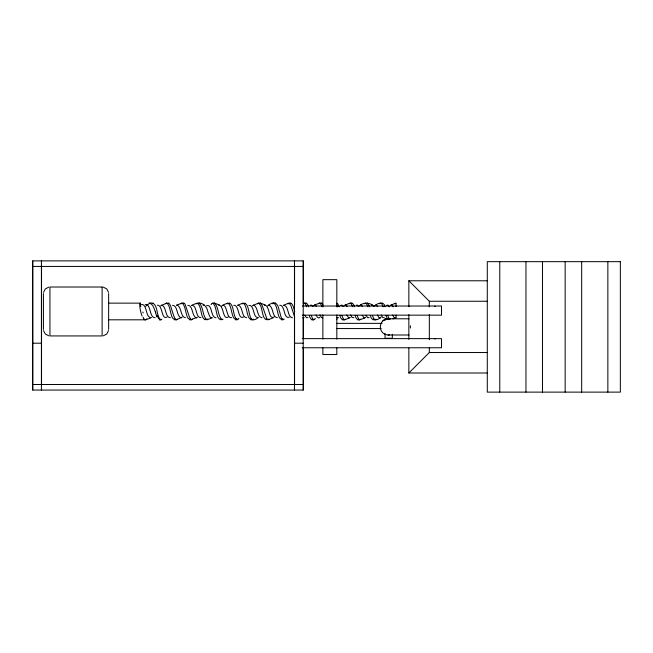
<?xml version="1.0" encoding="UTF-8"?>
<svg xmlns="http://www.w3.org/2000/svg" width="653" height="653" viewBox="0 0 653 653"><rect width="100%" height="100%" fill="white"/><g stroke="black" fill="none" stroke-linecap="round" stroke-linejoin="round"><path stroke-width="0.98" d="M408.851 306.673L408.851 280.782L487.285 280.782M408.86 306.281L408.86 306.396M408.86 338.899L408.86 339.005M429.315 338.662L429.315 339.242L429.323 338.401M429.323 305.726L429.323 306.592M408.851 339.136L408.851 314.664M43.522 292.348L45.326 288.928L48.755 287.124M108.537 330.598L106.733 334.026L103.313 335.83M211.107 304.576L211.343 304.159M238.574 318.819L238.802 318.403M389.865 318.403L389.588 319.423M315.04 318.819L315.277 318.403M146.803 318.819L145.603 319.807L108.643 319.807M221.628 306.045C227.473 301.89 225.946 319.113 231.57 317.595M243.545 316.983C237.602 320.239 239.439 304.698 233.758 305.261M228.24 316.999C222.469 320.55 224.012 304.82 218.608 305.155M313.481 305.914L314.901 304.951L316.476 306.404M274.162 316.942C268.277 320.419 269.934 304.698 264.375 305.237M167.005 317.08C161.234 320.313 162.826 304.731 157.373 305.196M267.55 305.971C274.684 299.743 277.998 303.629 279.182 310.599C280.496 312.754 280.578 320.892 284.218 319.162M319.921 317.105C318.403 319.448 316.55 316.362 316.142 314.868M374.708 305.833C377.532 302.878 384.511 301.147 385.025 306.796M206.479 305.833C212.396 303.065 210.486 317.938 216.102 317.742M381.156 317.023C377.956 320.688 370.806 321.464 370.496 315.423M160.556 305.898L166.417 303.188L169.045 303.302L170.474 305.563L173.82 316.109L175.461 319.423L176.441 319.766L182.309 317.064M359.403 305.849C362.856 302.568 368.472 302.315 372.398 304.975M196.292 303.808C201.565 300.96 207.287 306.559 207.874 311.808C208.976 313.464 209.409 318.664 212.298 317.717M242.181 303.808C252.197 299.719 245.634 327.063 257.829 317.929M288.055 303.808C292.838 300.658 293.605 308.494 294.715 311.448M379.817 303.808L380.536 303.188M180.995 303.808L181.714 303.188L183.836 303.139L185.068 304.135L189.337 316.754L190.994 319.635L197.459 317.252M272.758 303.808L273.476 303.188M364.521 303.808L365.239 303.188M211.58 303.808C213.719 301.629 217.294 304.625 219.473 304.984M226.877 303.808C235.292 299.515 231.856 320.754 238.337 319.162M303.343 303.808C305.612 301.466 308.338 304.339 308.559 306.796M318.64 303.808C319.701 302.437 322.419 302.796 322.941 304.551M349.224 303.808C351.485 301.474 354.22 304.339 354.44 306.796M395.106 303.808L396.069 303.139L396.069 306.641M165.691 303.808L166.417 303.188M257.453 303.808C259.608 301.621 263.2 304.641 265.404 304.992M161.854 319.162C161.201 320.264 157.879 320.248 160.001 319.162C155.716 314.289 158.459 301.074 149.006 303.139C152.982 303.555 153.994 308.33 155.185 311.424M253.617 319.162L252.907 319.766M345.38 319.162C342.645 321.717 340.229 317.946 339.919 315.423M289.312 317.138C283.426 319.627 285.279 304.927 279.688 305.229M360.676 319.162C357.942 321.709 355.51 317.954 355.199 315.423M177.159 319.162L176.441 319.766M192.455 319.162L191.729 319.766M207.744 319.162C199.516 322.06 202.659 306.192 197.255 303.139M268.914 319.162C260.653 322.068 263.861 306.167 258.425 303.139M190.586 319.162C185.232 320.476 186.529 305.449 181.958 303.139M223.04 319.162C214.788 322.068 217.963 306.184 212.551 303.139M282.349 319.162C276.97 320.468 278.3 305.408 273.721 303.139M314.803 319.162C312.061 321.709 309.636 317.954 309.326 315.423M374.112 319.162L373.132 319.807M236.468 319.162C231.105 320.476 232.411 305.449 227.84 303.139M375.989 319.162L375.263 319.766M175.298 319.162C169.886 320.501 171.282 305.424 166.662 303.139M221.179 319.162L220.192 319.807M251.764 319.162C246.369 320.492 247.74 305.449 243.136 303.139M260.555 303.18L262.228 305.563L266.987 319.146L266.073 319.807M312.942 319.162L311.954 319.807M343.519 319.162L342.539 319.807M358.824 319.162L357.836 319.807M205.891 319.162L204.895 319.807M252.401 305.775L258.18 303.188M145.252 304.567C151.218 303.621 149.104 317.897 155.03 317.66M141.432 304.543C147.423 303.514 145.317 318.599 151.382 317.489M365.696 317.252L364.113 317.921L362.219 315.317M344.253 305.669L345.674 304.984L347.094 306.453M408.884 372.969L429.29 352.563M350.228 317.448L348.645 317.823L346.751 314.934M191.484 305.473C197.304 304.445 195.214 318.093 200.953 317.619M390.331 305.441L391.751 305.065L393.171 306.812M258.376 317.538C252.597 318.346 254.686 304.657 248.907 305.392M283.337 305.384C289.034 304.975 286.985 317.244 292.487 317.799M353.877 317.627L352.147 317.546L350.563 314.877M170.335 317.644C164.785 317.505 166.719 306.437 161.503 305.033M187.835 305.294C193.312 305.596 191.509 316.134 196.512 317.97M371.369 305.286L372.634 305.073L373.9 306.551M386.682 305.269L387.947 305.082L389.368 306.861M176.334 305.335L181.714 303.188M310.142 305.335L311.408 305.041L312.665 306.445M369.19 317.619L367.606 317.701L366.031 315.26M172.531 305.31C178.073 305.498 176.163 316.427 181.363 317.921M262.033 317.701C256.58 317.203 258.433 306.714 253.348 305M340.76 305.31L342.025 305.057L343.282 306.494M338.572 317.644L337.625 317.995L336.679 317.366M304.143 317.644L302.723 317.799M203.14 305.286L204.405 305.065M237.57 305.286C243.226 305.155 241.096 317.685 246.72 317.717M307.955 317.668L306.379 317.652L304.796 315.13M277.337 317.693C271.819 317.268 273.77 306.404 268.497 305.057M384.339 317.733L382.756 317.578L381.181 314.942M185.493 317.758C180.146 316.876 181.918 307 176.971 304.975M356.228 305.171L357.485 305.155L358.595 306.518M152.753 303.319L153.259 303.139M168.041 303.319L168.547 303.139M198.634 303.319L199.132 303.139M213.923 303.319L214.429 303.139M259.804 303.319L260.302 303.139M305.686 303.319L306.184 303.139M351.567 303.319L352.065 303.139M244.516 303.319L245.014 303.139M290.397 303.319L290.895 303.139M366.855 303.319L367.361 303.139M382.152 303.319L382.658 303.139M183.338 303.319L183.836 303.139M275.093 303.319L275.599 303.139M320.974 303.319L321.48 303.139M229.211 303.319L229.717 303.139M392.959 318.868L396.069 317.733M268.195 319.766L272.978 317.97M344.964 305.057L349.943 303.188M344.67 319.766L349.673 317.889M145.848 319.766L150.827 317.905M192.039 305.049L197.01 303.188M222.812 304.984L227.595 303.188M237.961 305.033L242.892 303.188M207.017 319.766L211.899 317.946M283.892 305.016L288.773 303.188M314.428 305.033L319.358 303.188M390.886 305.041L395.824 303.188M359.958 319.766L364.823 317.946M380.209 317.913L378.952 317.603L377.369 314.999M360.35 305.016L361.297 305.139L362.399 306.477M395.359 317.962L394.102 317.456L392.682 315.032M322.786 317.946L321.529 317.521L319.946 314.811M336.524 303.188L337.764 303.784L339.16 306.796M388.527 334.973L388.045 334.997L409.031 334.997M375.818 304.967L377.712 306.502M32.65 266.432L303.204 266.432M487.285 301.253L429.323 301.253L429.323 306.853M108.643 303.139L140.224 303.139M302.266 306.02L441.518 306.02L441.518 315.154L302.266 315.154M409.031 318.786L387.988 318.786A8.105 7.681 90 0 0 382.56 321.162M174.318 319.807L176.188 319.807M189.607 319.807L191.484 319.807M235.488 319.807L237.366 319.807M250.776 319.807L252.662 319.807M281.37 319.807L283.247 319.807M336.842 323.357L382.103 323.357M336.842 328.565L381.23 328.565M302.266 338.629L441.518 338.629L441.518 347.763L302.266 347.763M32.65 343.2L41.408 343.2M294.446 343.2L303.204 343.2M487.285 352.53L429.323 352.53L429.307 347.984M487.285 373.002L408.851 373.002L408.851 348.09M32.65 384.503L303.204 384.503M350.188 303.139L351.404 304.135L352.579 306.796M319.603 303.139L320.811 304.135L321.978 306.796M304.314 303.139L305.522 304.135L306.69 306.796M380.781 303.139L381.981 304.135L383.148 306.796M365.484 303.139L366.684 304.135L367.859 306.796M289.018 303.139L290.911 305.563L294.74 317.35M375.01 319.807L373.802 318.795L372.406 315.423M222.069 319.807C217.539 315.701 218.959 307.596 214.674 303.18M359.713 319.807L358.521 318.786L357.126 315.423M344.425 319.807L343.233 318.795L341.829 315.423M313.832 319.807L312.64 318.795L311.244 315.423M267.95 319.807L266.987 319.146M206.781 319.807C202.275 315.677 203.63 307.612 199.385 303.18M160.899 319.807L159.936 319.146M103.313 287.124L106.733 288.928L108.537 292.348M48.755 335.83L45.326 334.026L43.522 330.598M367.615 303.18L369.753 306.796M387.915 319.635L385.809 315.423M408.884 280.814L429.29 301.221M389.351 319.146L387.711 315.423M336.564 305.024L337.274 306.796M156.744 316.403L155.569 312.665M408.851 338.434L408.86 338.556M607.861 261.665L607.861 392.118M581.676 261.665L581.676 392.118M565.155 261.665L565.155 392.118M542.48 261.665L542.48 392.118M525.959 261.665L525.959 392.118M499.774 261.665L499.774 392.118M434.996 306.02L434.996 306.592M434.996 338.629L434.996 339.201M429.323 314.664L429.323 339.119M396.069 315.081L396.069 317.293M392.322 334.312L392.322 338.262L385.074 338.262L385.058 333.316M385.058 318.484L385.058 320.468M336.826 306.877L336.826 279.664L322.868 279.664L322.868 306.877M336.826 314.942L336.826 339.136M336.826 347.869L336.826 354.53L322.868 354.53L322.868 347.869M322.868 314.942L322.868 339.136M303.335 303.751L303.335 260.882L32.65 260.882L32.65 390.061L303.335 390.061L303.335 347.274M303.335 317.472L303.335 338.058M303.204 260.882L303.204 390.061M294.576 266.024L294.576 304.608M294.576 318.329L294.576 384.968M294.446 260.882L294.446 390.061M108.643 293.54L108.643 329.414M43.416 293.54L43.416 329.414M41.539 266.024L41.539 384.968M41.408 260.882L41.408 390.061M32.781 260.882L32.781 390.061M389.621 334.809A8.105 7.681 -90 0 1 380.307 326.606A8.105 7.681 -90 0 1 390.159 319.113M410.435 328.043A8.105 7.681 -90 0 1 410.435 325.741M337.013 319.146A10.84 5.624 -88.2 0 1 336.793 319.309M145.717 306.298A11.974 5.428 -65.1 0 1 148.835 303.98M145.586 319.603A8.75 2.49 88.6 0 1 143.791 318.811M140.256 303.449A8.146 0.743 85.3 0 1 140.55 303.18M144.06 319.235A9.142 1.837 78.3 0 1 143.064 317.187M143.195 313.007A9.33 0.767 72.9 0 1 142.876 312.044M142.052 316.011A8.889 1.877 76.2 0 1 139.791 303.882M140.787 306.543A7.656 0.531 75.5 0 1 140.297 303.588M158.924 318.876A8.767 1.755 78 0 1 157.422 315.375M155.308 311.383A9.33 1.216 72.1 0 1 155.741 312.763M157.12 317.064A9.036 2.057 79.7 0 1 156.777 316.142M620.35 261.665L487.285 261.665L487.285 392.118L620.35 392.118L620.35 261.665M102.121 287.018L49.938 287.018L49.938 335.936L102.121 335.936L102.121 287.018"/></g></svg>
